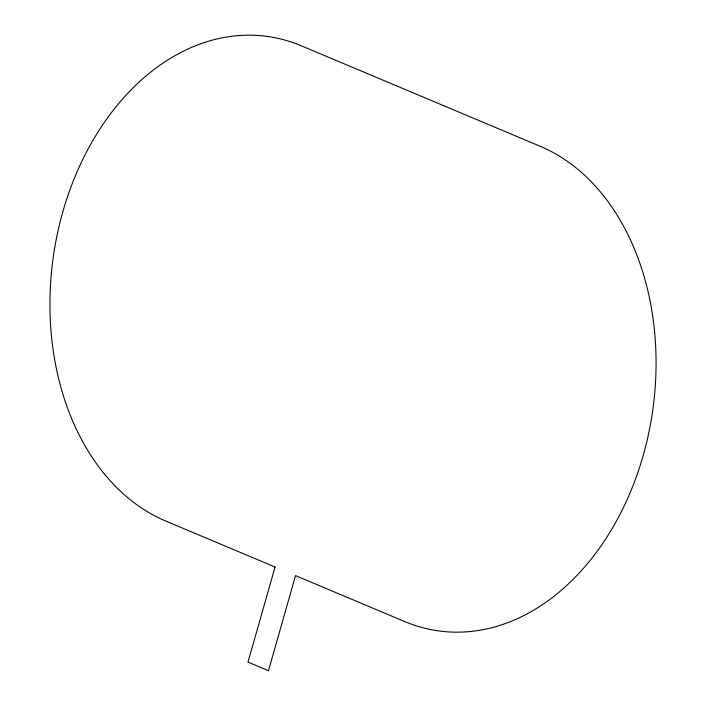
<?xml version="1.0" encoding="UTF-8"?>
<svg xmlns="http://www.w3.org/2000/svg" width="706" height="706" viewBox="0 0 706 706"><rect width="100%" height="100%" fill="white"/><g stroke="black" fill="none" stroke-linecap="round" stroke-linejoin="round"><path stroke-width="1.06" d="M275.066 567.024L247.982 662.087L268.465 670.7L295.54 575.637L404.767 621.58A249.297 182.183 -82.3 0 0 643.131 455.697A249.297 182.183 -82.3 0 0 540.161 146.266L301.233 45.775A249.297 182.183 -82.3 0 0 62.869 211.659A249.297 182.183 -82.3 0 0 165.839 521.09L275.066 567.024"/></g></svg>
